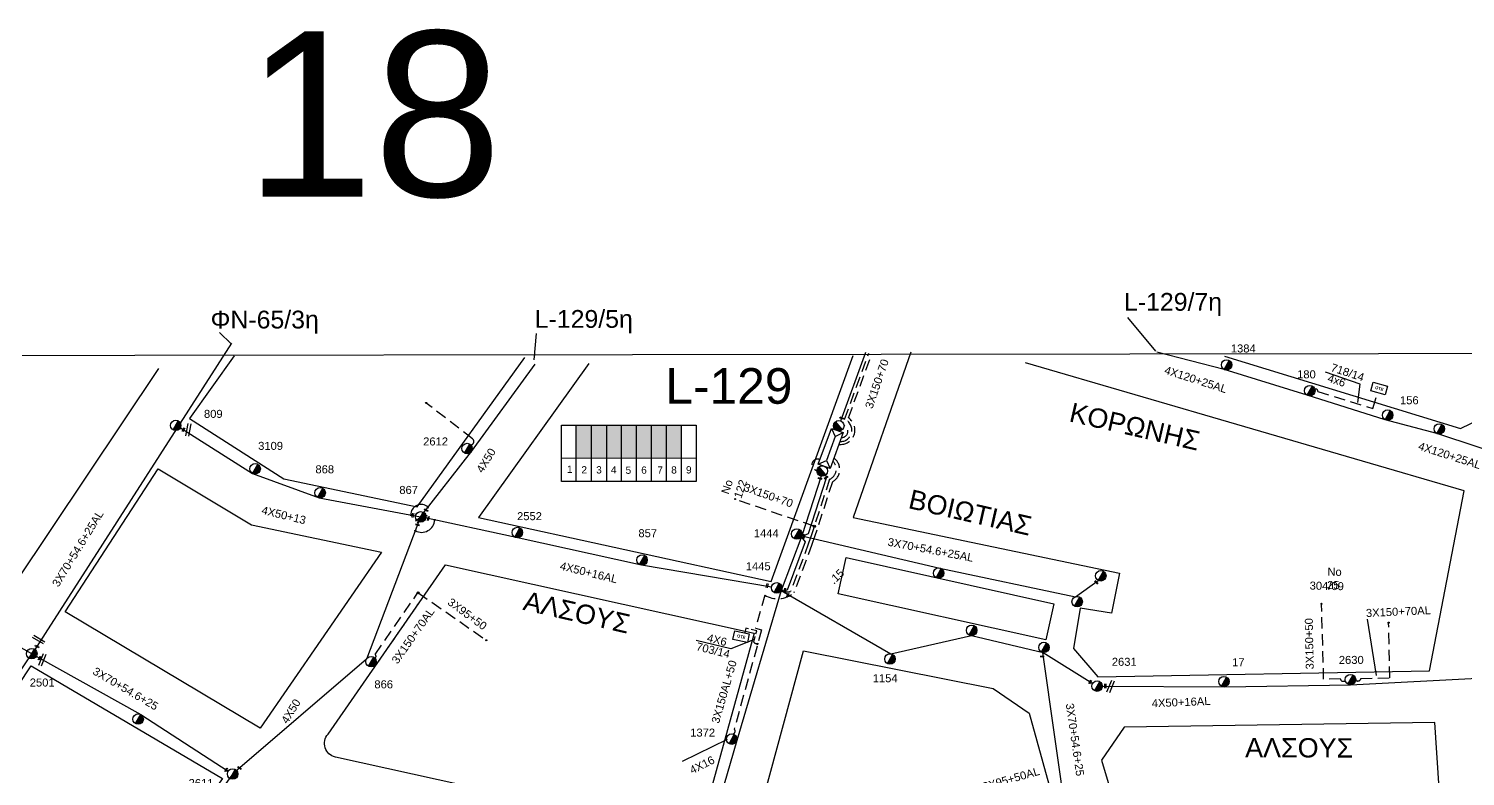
# Model space of a CAD drawing. Header units: millimetres. Extents: x 771 to 3391, y 686 to 1835.
# Drawn here: x 1980.2 to 2303.4, y 1667 to 1835.1 of the extents above; entities that cross this region are included whole.
import ezdxf

# ---------------------------------------------------------------- set-up
doc = ezdxf.new("R2010")
doc.units = ezdxf.units.MM
doc.linetypes.add('DASHED', pattern=[19.05, 12.7, -6.35])
for name, color, linetype in [('Pillar OTE', 7, 'Continuous'), ('Άγνωστα', 7, 'Continuous'), ('Γυμνά εναέρια ΧΤ και ΦΟΠ (3Φ)   4x50+16AL', 7, 'Continuous'), ('Εναέρια παροχή ΧΤ 4x16', 7, 'SYN_LINE'), ('Επιγραφές - Σχήματα', 7, 'Continuous'), ('Καλωδια ΧΤ  3X95+50', 7, 'Continuous'), ('Καλώδια ΧΤ   3x150+50CU', 7, 'DASHED'), ('Καλώδια ΧΤ   3x150+70AL', 7, 'DASHED'), ('Μηχανική τομή', 7, 'Continuous'), ('Στύλος ΦΜ', 7, 'Continuous'), ('Στύλος ΦΜ @ 1', 7, 'Continuous'), ('Συνδέσεις', 7, 'Continuous'), ('Συνεστραμμένα ΧΤ   3x70+54.6+25 AL', 7, 'SYN_LINE'), ('Συνεστραμμένα ΧΤ   4x120+25 AL', 7, 'SYN_LINE'), ('Τομή', 7, 'Continuous'), ('Υποσταθμός εναέριος 2 στύλων', 7, 'Continuous'), ('Υποσταθμός πόλεως', 7, 'Continuous'), ('Υπόβαθρο ΔΕΗ', 7, 'Continuous'), ('Υπόγεια Καλώδια Δικτύου ΧΤ   .15', 7, 'DASHED'), ('Υπόγεια καλώδια Παροχών ΧΤ   4x50AL', 7, 'DASHED'), ('Υπόγεια καλώδια Παροχών ΧΤ   4x6', 7, 'DASHED')]:
    doc.layers.add(name, color=color, linetype=linetype)
doc.styles.add('arial', font='ARIAL.TTF')
doc.styles.get("Standard").update_dxf_attribs({"font": 'ARIAL.TTF'})
doc.linetypes.add('SYN_LINE', pattern='A,0.5,-0.0001,["/\\/\\/\\/",Standard,S=0.1,R=0,X=0,Y=-0.05],-0.25', length=0.7501)
doc.dimstyles.new('ISO-25', dxfattribs={"dimtxt": 2.5, "dimasz": 2.5, "dimexe": 1.25, "dimexo": 0.625, "dimtad": 1, "dimtxsty": 'Standard', "dimcen": 2.5, "dimadec": 0, "dimazin": 0, "dimtfac": 1, "dimtmove": 0, "dimatfit": 3, "dimfxl": 1, "dimarcsym": 0})

# ---------------------------------------------------------------- blocks, each defined once
blk = doc.blocks.new('ΥΠΑΡΧΩΝ ΤΣΙΜΕΝΤΕΝΙΟΣ ΣΤΥΛΟΣ')
at = {"layer": 'Στύλος ΦΜ'}
blk.add_hatch(color=7, dxfattribs=at).paths.add_polyline_path([(-1.29, -2.28, 0.574793), (2.62, 0, 0.268822), (1.3, 2.27)])
at = {"layer": 'Στύλος ΦΜ', "color": 7}
blk.add_line((-1.29, -2.28), (1.3, 2.27), dxfattribs=at)
blk.add_circle((0, 0), 2.62, dxfattribs=at)
at = {"layer": 'Στύλος ΦΜ', "flags": 4}
for tag, p in [('ΑΡΙΘΜΟΣ', (-4.68, 8.05)), ('ΤΥΠΟΣ', (-4.91, 3.03))]:
    blk.add_attdef(tag, p, '', height=4, dxfattribs=at)
blk = doc.blocks.new('ΥΠΟΣΤΑΘΜΟΣ ΕΝΑΕΡΙΟΣ ΕΠΙ 2 ΣΤΥΛΩΝ')
at = {"layer": 'Υποσταθμός εναέριος 2 στύλων', "linetype": 'Continuous'}
for points in [[(-11.97, -2.11, 0.574793), (-8.45, -0.07, 0.268822), (-9.64, 1.98)], [(9.68, -2.15, 0.574793), (13.19, -0.1, 0.268822), (12.01, 1.95)]]:
    blk.add_hatch(color=256, dxfattribs=at).paths.add_polyline_path(points)
for p, q in [((-11.97, -2.11), (-9.64, 1.98)), ((9.68, -2.15), (12.01, 1.95))]:
    blk.add_line(p, q, dxfattribs=at)
for centre in [(-10.81, -0.07), (10.84, -0.1)]:
    blk.add_circle(centre, 2.36, dxfattribs=at)
at = {"layer": 'Υποσταθμός πόλεως', "linetype": 'Continuous', "ltscale": 40}
blk.add_lwpolyline([(-8.57, 2.82), (8.57, 2.82), (8.57, -2.82), (-8.57, -2.82)], close=True, dxfattribs=at)
for points in [[(-5.75, 0), (-8.57, 2.82)], [(-8.57, -2.82), (-5.75, 0)], [(-5.75, 0), (5.75, 0)], [(5.75, 0), (8.57, 2.82)], [(8.57, -2.82), (5.75, 0)]]:
    blk.add_lwpolyline(points, dxfattribs=at)
at = {"layer": 'Υποσταθμός εναέριος 2 στύλων', "ltscale": 40, "flags": 1}
for tag, p in [('ΜΕΤΑΣΧΗΜΑΤΙΣΜΟΣ', (14.09, 2.51)), ('ΙΣΧΥΣ', (14.07, -0.28)), ('ΑΡΙΘΜΟΣ', (14.19, -3))]:
    blk.add_attdef(tag, p, '', height=1.8, dxfattribs=at)
blk = doc.blocks.new('ΜΗΧΑΝΙΚΗ ΤΟΜΗ')
at = {"layer": 'Μηχανική τομή', "ltscale": 40}
for p, q in [((-1.9, 0.8), (1.9, 0.8)), ((1.9, 0), (-1.9, 0))]:
    blk.add_line(p, q, dxfattribs=at)
blk = doc.blocks.new('ΤΟΜΗ')
at = {"layer": 'Τομή', "ltscale": 40}
for p, q in [((-5.7, 0), (5.7, 0)), ((5.7, -2.3), (-5.7, -2.3))]:
    blk.add_line(p, q, dxfattribs=at)
blk = doc.blocks.new('_ΣΥΝΔΕΣΗ')
at = {"layer": 'Συνδέσεις', "linetype": 'SYN_LINE', "ltscale": 40}
blk.add_hatch(color=256, dxfattribs=at).paths.add_polyline_path([(0.5, -0.01, 1), (-0.5, -0.01, 1)])
at = {"layer": 'Συνδέσεις'}
blk.add_circle((0, -0.01), 0.5, dxfattribs=at)
blk = doc.blocks.new('PILLAR ΟΤΕ')
at = {"layer": 'Pillar OTE', "ltscale": 40}
blk.add_lwpolyline([(-3.31, 2.02), (3.39, 2.02), (3.39, -1.99), (-3.31, -1.99)], close=True, dxfattribs=at)
at = {"layer": 'Pillar OTE', "insert": (-1.81, 0.71), "char_height": 1.3575, "width": 109.961, "attachment_point": 1}
blk.add_mtext('{\\fArial|b1|i0|c161|p34;OTE}', dxfattribs=at)

msp = doc.modelspace()

# ---------------------------------------------------------------- hatches: boundary and pattern name
at = {"layer": 'Pillar OTE', "ltscale": 40}
h = msp.add_hatch(color=256, dxfattribs=at)
h.dxf.hatch_style = 1
h.paths.add_polyline_path([(2144.26414, 1696.94117), (2143.85114, 1696.87514), (2144.1701, 1696.59716)])
at = {"layer": 'Καλώδια ΧΤ   3x150+50CU', "linetype": 'DASHED', "ltscale": 0.2}
h = msp.add_hatch(color=2, dxfattribs=at)
h.dxf.hatch_style = 1
h.paths.add_polyline_path([(2106.82122, 1745.94459), (2103.38135, 1745.94481), (2103.38089, 1738.58422), (2106.82076, 1738.58088)])
h = msp.add_hatch(color=30, dxfattribs=at)
h.dxf.hatch_style = 1
h.paths.add_polyline_path([(2110.26079, 1745.94438), (2106.82122, 1745.94459), (2106.82076, 1738.58088), (2110.26033, 1738.57754)])
h = msp.add_hatch(color=133, dxfattribs=at)
h.dxf.hatch_style = 1
h.paths.add_polyline_path([(2113.55835, 1745.94417), (2110.26079, 1745.94438), (2110.26033, 1738.57754), (2113.55789, 1738.57433)])
h = msp.add_hatch(color=1, dxfattribs=at)
h.dxf.hatch_style = 1
h.paths.add_polyline_path([(2116.94435, 1745.94396), (2113.55835, 1745.94417), (2113.55789, 1738.57433), (2116.94388, 1738.57105)])
h = msp.add_hatch(color=85, dxfattribs=at)
h.dxf.hatch_style = 1
h.paths.add_polyline_path([(2120.34099, 1745.94375), (2116.94435, 1745.94396), (2116.94388, 1738.57105), (2120.34053, 1738.56775)])
h = msp.add_hatch(color=6, dxfattribs=at)
h.dxf.hatch_style = 1
h.paths.add_polyline_path([(2123.67804, 1745.94354), (2120.34099, 1745.94375), (2120.34053, 1738.56775), (2123.67757, 1738.56451)])
h = msp.add_hatch(color=5, dxfattribs=at)
h.dxf.hatch_style = 1
h.paths.add_polyline_path([(2127.06641, 1745.94333), (2123.67804, 1745.94354), (2123.67757, 1738.56451), (2127.06595, 1738.56122)])

# ---------------------------------------------------------------- linework, layer by layer
at = {"layer": 'Pillar OTE', "ltscale": 40}
for points in [[(2100.05265, 1733.30473), (2100.05344, 1745.94502), (2130.38651, 1745.94312), (2130.38572, 1733.27537), (2100.05265, 1733.30566)], [(2103.38056, 1733.30233), (2103.38135, 1745.94481)], [(2106.82043, 1733.2989), (2106.82122, 1745.94459)], [(2110.26, 1733.29546), (2110.26079, 1745.94438)], [(2113.55756, 1733.29217), (2113.55835, 1745.94417)], [(2116.94355, 1733.28879), (2116.94435, 1745.94396)], [(2120.3402, 1733.2854), (2120.34099, 1745.94375)], [(2123.67724, 1733.28207), (2123.67804, 1745.94354)], [(2127.06562, 1733.27868), (2127.06641, 1745.94333)], [(2100.05298, 1738.58745), (2130.38605, 1738.55799)], [(2144.1701, 1696.59716), (2143.85114, 1696.87514), (2144.26414, 1696.94117), (2144.1701, 1696.59716)]]:
    msp.add_lwpolyline(points, dxfattribs=at)
at = {"layer": 'Άγνωστα', "color": 1, "linetype": 'DASHED', "ltscale": 0.2}
for points in [[(2079.67837, 1741.51092, 0.691718736), (2080.01237, 1742.9146), (2069.64775, 1750.93656)], [(2278.70592, 1688.59016, 0.540558522), (2279.9033, 1689.01019), (2286.36437, 1689.13238), (2286.12957, 1701.54778)]]:
    msp.add_lwpolyline(points, format="xyb", dxfattribs=at)
at = {"layer": 'Γυμνά εναέρια ΧΤ και ΦΟΠ (3Φ)   4x50+16AL', "color": 85, "linetype": 'Continuous', "ltscale": 0.2}
msp.add_lwpolyline([(2162.8935, 1746.91246), (2168.51901, 1762.39542)], dxfattribs=at)
at = {"layer": 'Γυμνά εναέρια ΧΤ και ΦΟΠ (3Φ)   4x50+16AL', "color": 1, "linetype": 'Continuous', "ltscale": 0.2}
for points in [[(2014.34309, 1745.37267), (2030.57242, 1735.12122), (2045.57148, 1729.58425), (2068.38869, 1725.33927), (2079.7865, 1740.01055), (2094.14746, 1759.69479)], [(2221.73611, 1687.30289), (2249.26022, 1687.14053), (2277.5416, 1687.57144), (2307.52038, 1689.1172)]]:
    msp.add_lwpolyline(points, dxfattribs=at)
at = {"layer": 'Γυμνά εναέρια ΧΤ και ΦΟΠ (3Φ)   4x50+16AL', "color": 2, "linetype": 'Continuous', "ltscale": 0.2}
msp.add_lwpolyline([(2158.45561, 1734.51481), (2154.09569, 1721.05105), (2149.50236, 1708.80917), (2139.48248, 1675.02954), (2130.00284, 1642.22146)], dxfattribs=at)
at = {"layer": 'Γυμνά εναέρια ΧΤ και ΦΟΠ (3Φ)   4x50+16AL', "color": 133, "linetype": 'Continuous', "ltscale": 0.2}
msp.add_lwpolyline([(2147.30823, 1709.55587), (2118.03163, 1714.47834), (2089.84061, 1720.68395), (2068.38869, 1725.33927), (2056.18245, 1693.31941), (2026.10005, 1667.53328), (1992.82843, 1621.92928)], dxfattribs=at)
at = {"layer": 'Γυμνά εναέρια ΧΤ και ΦΟΠ (3Φ)   4x50+16AL', "color": 30, "linetype": 'Continuous', "ltscale": 0.2}
msp.add_lwpolyline([(2149.47724, 1708.76617), (2174.16153, 1694.5361), (2192.2812, 1698.64956), (2208.39561, 1694.82762), (2219.55788, 1687.9001)], dxfattribs=at)
at = {"layer": 'Εναέρια παροχή ΧΤ 4x16', "color": 5, "linetype": 'SYN_LINE', "ltscale": 8}
msp.add_lwpolyline([(2127.31338, 1670.44395), (2137.38492, 1675.3715)], dxfattribs=at)
at = {"layer": 'Καλωδια ΧΤ  3X95+50', "color": 133, "linetype": 'DASHED', "ltscale": 0.2}
msp.add_lwpolyline([(2067.78312, 1708.30682), (2083.27444, 1697.55632)], dxfattribs=at)
at = {"layer": 'Καλώδια ΧΤ   3x150+50CU', "linetype": 'DASHED', "ltscale": 0.2}
for points in [[(2164.44839, 1747.09229), (2164.44839, 1747.09229)], [(2058.94239, 1692.87841), (2068.57664, 1706.76123)]]:
    msp.add_lwpolyline(points, dxfattribs=at)
at = {"layer": 'Καλώδια ΧΤ   3x150+50CU', "color": 5, "linetype": 'DASHED', "ltscale": 0.2}
msp.add_lwpolyline([(2161.33094, 1738.55768, -0.55655466), (2161.00544, 1733.21107), (2157.06806, 1721.05215), (2156.41179, 1719.15774), (2152.33564, 1708.29426, -0.329171104), (2145.77954, 1707.75904), (2143.72316, 1700.29862), (2145.08603, 1699.92296), (2138.93943, 1677.62348, -0.602356218), (2138.60682, 1676.51918)], format="xyb", dxfattribs=at)
at = {"layer": 'Καλώδια ΧΤ   3x150+50CU', "color": 1, "linetype": 'DASHED', "ltscale": 0.2}
msp.add_lwpolyline([(2276.37511, 1688.56856, -0.615097964), (2275.25364, 1688.92225), (2271.50785, 1688.82172), (2271.05523, 1705.68626)], format="xyb", dxfattribs=at)
at = {"layer": 'Καλώδια ΧΤ   3x150+50CU', "color": 85, "linetype": 'DASHED', "ltscale": 0.2}
msp.add_arc((2163.04326, 1744.59466), 1.44699, 268.6663527, 66.2209027, dxfattribs=at)
at = {"layer": 'Καλώδια ΧΤ   3x150+50CU', "color": 2, "linetype": 'DASHED', "ltscale": 0.2}
msp.add_arc((2157.65309, 1737.05366), 1.26546, 64.3705105, 265.3355933, dxfattribs=at)
at = {"layer": 'Καλώδια ΧΤ   3x150+70AL', "color": 1, "linetype": 'DASHED', "ltscale": 0.2}
msp.add_lwpolyline([(2162.45759, 1741.63859, 0.786060996), (2164.62751, 1747.58528), (2169.83484, 1761.91733)], format="xyb", dxfattribs=at)
at = {"layer": 'Καλώδια ΧΤ   3x150+70AL', "color": 6, "linetype": 'DASHED', "ltscale": 0.2}
msp.add_lwpolyline([(2162.6862, 1742.26374, 0.83748427), (2163.76202, 1747.25305), (2169.17692, 1762.15637)], format="xyb", dxfattribs=at)
at = {"layer": 'Καλώδια ΧΤ   3x150+70AL', "color": 30, "linetype": 'DASHED', "ltscale": 0.2}
msp.add_lwpolyline([(2156.93062, 1723.22448), (2138.98844, 1729.34541)], dxfattribs=at)
at = {"layer": 'Καλώδια ΧΤ   3x150+70AL', "color": 133, "linetype": 'DASHED', "ltscale": 0.2}
msp.add_lwpolyline([(2057.64167, 1693.49889, 0.839262175), (2058.14888, 1694.424), (2067.78312, 1708.30682)], format="xyb", dxfattribs=at)
at = {"layer": 'Συνεστραμμένα ΧΤ   3x70+54.6+25 AL', "color": 173, "ltscale": 20}
msp.add_lwpolyline([(1980.76978, 1694.12035), (2025.88588, 1764.40848)], dxfattribs=at)
at = {"layer": 'Συνεστραμμένα ΧΤ   3x70+54.6+25 AL', "color": 133, "linetype": 'SYN_LINE', "ltscale": 15}
msp.add_lwpolyline([(2159.47938, 1734.76144), (2159.58757, 1734.02611), (2155.55089, 1721.56054), (2153.99124, 1720.85002), (2154.90661, 1719.70074), (2150.83762, 1708.85634), (2149.50236, 1708.80917)], dxfattribs=at)
at = {"layer": 'Συνεστραμμένα ΧΤ   3x70+54.6+25 AL', "color": 2, "ltscale": 20}
msp.add_lwpolyline([(2154.09569, 1721.05105), (2185.18106, 1713.83846), (2215.68861, 1707.38775), (2215.68861, 1707.38775)], dxfattribs=at)
at = {"layer": 'Συνεστραμμένα ΧΤ   3x70+54.6+25 AL', "color": 62, "ltscale": 20}
msp.add_lwpolyline([(1912.86399, 1593.41801), (1951.76804, 1650.81622), (1980.91918, 1694.57937), (1952.79972, 1710.36135)], dxfattribs=at)
at = {"layer": 'Συνεστραμμένα ΧΤ   3x70+54.6+25 AL', "color": 2, "ltscale": 6}
msp.add_lwpolyline([(2215.68861, 1707.38775), (2220.79211, 1711.06423)], dxfattribs=at)
at = {"layer": 'Συνεστραμμένα ΧΤ   3x70+54.6+25 AL', "color": 133, "linetype": 'SYN_LINE', "ltscale": 20}
msp.add_lwpolyline([(1981.93303, 1693.98514), (2005.41538, 1680.90816), (2025.10877, 1668.17408)], dxfattribs=at)
at = {"layer": 'Συνεστραμμένα ΧΤ   3x70+54.6+25 AL', "color": 30, "ltscale": 20}
msp.add_lwpolyline([(2208.24084, 1694.86433), (2213.76674, 1656.39085)], dxfattribs=at)
at = {"layer": 'Συνεστραμμένα ΧΤ   4x120+25 AL', "color": 6, "linetype": 'SYN_LINE', "ltscale": 20}
msp.add_lwpolyline([(2315.80306, 1737.82652), (2296.93163, 1744.08112), (2285.33527, 1747.19243), (2267.81625, 1752.68756), (2249.09922, 1758.47466), (2233.95316, 1762.40213)], dxfattribs=at)
at = {"layer": 'Υπόβαθρο ΔΕΗ'}
for points in [[(2899.29583, 1762.81833), (885.09289, 1760.10556)], [(2026.41225, 1761.52233), (2016.3857, 1747.44903), (2037.58283, 1733.88664), (2067.57171, 1727.56015), (2091.84121, 1761.17763)], [(2106.18165, 1759.84677), (2081.43182, 1725.23572), (2147.23982, 1710.83438), (2165.69905, 1761.63935)], [(2178.6262, 1762.34772), (2165.66725, 1725.17917), (2225.61548, 1712.66984), (2223.81919, 1703.69812), (2216.76234, 1704.85163), (2215.22267, 1695.75174), (2220.73984, 1689.34337), (2295.28583, 1690.75321), (2303.11864, 1731.19147), (2204.41811, 1759.95807)], [(2249.19398, 1761.48114), (2302.31239, 1745.22966), (2309.24764, 1748.56833), (2314.94846, 1762.61152)], [(1940.95789, 1758.05289), (1930.13853, 1738.35146), (1977.26475, 1710.48653), (2009.50699, 1758.70784)], [(2279.696, 1755.14565), (2271.91699, 1757.89)], [(2009.37549, 1736.1415), (2030.32424, 1723.58193), (2059.61364, 1717.39177), (2032.29632, 1677.86007), (1988.41616, 1703.96712), (2009.37549, 1736.1415)], [(2164.08109, 1716.17127), (2210.81267, 1705.77838), (2209.01051, 1697.67502), (2162.27894, 1708.06791), (2164.08109, 1716.17127)], [(2138.15597, 1695.6914), (2130.3975, 1697.51697)], [(2154.48002, 1695.18591), (2197.18641, 1686.72278), (2205.29252, 1681.19947), (2214.85982, 1646.59086), (2213.64907, 1642.50701), (2175.05105, 1641.92854), (2142.43672, 1650.77233), (2154.48002, 1695.18591)], [(1954.08301, 1651.62703), (1980.80725, 1691.87948), (2023.83473, 1666.55072), (1992.62037, 1623.02774), (1954.08301, 1651.62703)], [(2229.12013, 1645.38092), (2297.47813, 1664.31016), (2296.486, 1679.07694), (2226.65393, 1678.07652), (2221.50498, 1670.66909), (2229.12013, 1645.38092)]]:
    msp.add_lwpolyline(points, dxfattribs=at)
msp.add_lwpolyline([(2047.55791, 1676.47353), (2074.00703, 1714.58636), (2143.41375, 1699.17608), (2143.12962, 1698.05307), (2130.75626, 1653.34777), (2049.19746, 1671.33079, -0.575990378), (2047.55791, 1676.47353, -1.204196076)], format="xyb", dxfattribs=at)
for centre, radius, start, end in [((2068.47815, 1725.80586), 2.32066, 46.8262491, 181.2740497), ((2068.5696, 1724.86319), 3.00196, 242.6558119, 355.9312961)]:
    msp.add_arc(centre, radius, start, end, dxfattribs=at)
at = {"layer": 'Υπόγεια Καλώδια Δικτύου ΧΤ   .15', "color": 30, "linetype": 'DASHED', "ltscale": 0.2}
msp.add_lwpolyline([(2161.0774, 1737.86433, -0.547143657), (2160.34866, 1733.77965), (2156.30948, 1721.30634), (2155.6592, 1719.42924), (2151.58663, 1708.5753, -0.196963123), (2149.47724, 1708.76617)], format="xyb", dxfattribs=at)
at = {"layer": 'Υπόγεια καλώδια Παροχών ΧΤ   4x6', "color": 6, "linetype": 'DASHED', "ltscale": 0.2}
msp.add_lwpolyline([(2269.54307, 1753.98462, -0.721481832), (2270.19342, 1753.50193), (2282.57597, 1749.71351), (2283.65711, 1753.24728)], format="xyb", dxfattribs=at)
at = {"layer": 'Υπόγεια καλώδια Παροχών ΧΤ   4x6', "color": 5, "linetype": 'DASHED', "ltscale": 0.1}
msp.add_lwpolyline([(2143.85114, 1696.87514, -0.255584906), (2143.30009, 1697.2069), (2143.99171, 1699.74487), (2141.53947, 1700.28934), (2141.33515, 1699.26204)], format="xyb", dxfattribs=at)

# ---------------------------------------------------------------- block references
at = {"layer": 'Pillar OTE'}
for p, xscale, yscale, zscale, rotation in [((2283.95146, 1754.20259), 0.5, 0.5, 0.5, 344.4146458837349), ((2140.43927, 1698.40493), 0.4999999999999999, 0.4999999999999999, 0.4999999999999999, 348.3241732071912)]:
    msp.add_blockref('PILLAR ΟΤΕ', p, dxfattribs=dict(at, xscale=xscale, yscale=yscale, zscale=zscale, rotation=rotation))
at = {"layer": 'Μηχανική τομή'}
for p, xscale, yscale, zscale, rotation in [((2015.13005, 1744.89993), 0.249999999999919, 0.249999999999919, 0.249999999999919, 61.63257456084761), ((2163.07698, 1747.45383), 0.25, 0.25, 0.25, 340.7069601920782), ((2158.20103, 1733.87129), 0.2499999999999999, 0.2499999999999999, 0.2499999999999999, 345.9780521669882), ((2159.64852, 1734.07222), 0.249999999999919, 0.249999999999919, 0.249999999999919, 29.19022910559595), ((2066.72594, 1725.64861), 0.249999999999919, 0.249999999999919, 0.249999999999919, 75.12734010392704), ((2069.55875, 1726.75406), 0.25, 0.25, 0.25, 330.6554950531459), ((2067.64944, 1723.46265), 0.25, 0.25, 0.25, 344.8043858557165), ((2070.21333, 1724.94678), 0.249999999999919, 0.249999999999919, 0.249999999999919, 75.12734010392704), ((2154.70032, 1720.91076), 0.249999999999919, 0.249999999999919, 0.249999999999919, 76.77985742858266), ((2146.43348, 1709.86243), 0.249999999999919, 0.249999999999919, 0.249999999999919, 75.12734010392704), ((2220.43012, 1710.70467), 0.249999999999919, 0.249999999999919, 0.249999999999919, 134.9080612890574), ((2150.45513, 1708.80591), 0.249999999999919, 0.249999999999919, 0.249999999999919, 87.81897882039318), ((2151.03061, 1707.65386), 0.249999999999919, 0.249999999999919, 0.249999999999919, 68.45138536945211), ((1982.04807, 1696.11183), 0.2500000000002005, 0.2500000000002005, 0.2500000000002005, 331.5446991727721), ((1982.74858, 1693.53097), 0.249999999999919, 0.249999999999919, 0.249999999999919, 61.16480834444039), ((2219.07466, 1688.17416), 0.249999999999919, 0.249999999999919, 0.249999999999919, 59.19504722687261), ((2222.48861, 1687.29845), 0.2499999999999681, 0.2499999999999681, 0.2499999999999681, 89.20496064419461), ((2024.72453, 1668.41734), 0.249999999999919, 0.249999999999919, 0.249999999999919, 61.16480834444039), ((2027.58044, 1668.80224), 0.25, 0.25, 0.25, 327.3848226578016)]:
    msp.add_blockref('ΜΗΧΑΝΙΚΗ ΤΟΜΗ', p, dxfattribs=dict(at, xscale=xscale, yscale=yscale, zscale=zscale, rotation=rotation))
at = {"layer": 'Μηχανική τομή', "xscale": 0.25, "yscale": 0.25, "zscale": 0.25}
msp.add_blockref('ΜΗΧΑΝΙΚΗ ΤΟΜΗ', (2208.19692, 1693.84797), dxfattribs=at)
at = {"layer": 'Στύλος ΦΜ @ 1', "ltscale": 40}
ref = msp.add_blockref('ΥΠΑΡΧΩΝ ΤΣΙΜΕΝΤΕΝΙΟΣ ΣΤΥΛΟΣ', (2249.68025, 1759.49913), dxfattribs=dict(at, xscale=0.4499999999998181, yscale=0.4499999999998181, zscale=0.4499999999998181))
ref.add_attrib('ΤΥΠΟΣ', '1384', (2250.63534, 1762.30034), dxfattribs={"layer": 'Στύλος ΦΜ', "height": 1.8, "flags": 4})
ref = msp.add_blockref('ΥΠΑΡΧΩΝ ΤΣΙΜΕΝΤΕΝΙΟΣ ΣΤΥΛΟΣ', (2268.39728, 1753.71203), dxfattribs=dict(at, xscale=0.4499999999998181, yscale=0.4499999999998181, zscale=0.4499999999998181))
ref.add_attrib('ΤΥΠΟΣ', '180', (2265.53836, 1756.48061), dxfattribs={"layer": 'Στύλος ΦΜ', "height": 1.8, "flags": 4})
ref = msp.add_blockref('ΥΠΑΡΧΩΝ ΤΣΙΜΕΝΤΕΝΙΟΣ ΣΤΥΛΟΣ', (2285.9163, 1748.2169), dxfattribs=dict(at, xscale=0.4499999999998181, yscale=0.4499999999998181, zscale=0.4499999999998181))
ref.add_attrib('ΤΥΠΟΣ', '156', (2288.68314, 1750.65945), dxfattribs={"layer": 'Στύλος ΦΜ', "height": 1.8, "flags": 4})
ref = msp.add_blockref('ΥΠΑΡΧΩΝ ΤΣΙΜΕΝΤΕΝΙΟΣ ΣΤΥΛΟΣ', (2013.29281, 1745.90564), dxfattribs=dict(at, xscale=0.4499999999998181, yscale=0.4499999999998181, zscale=0.4499999999998181))
ref.add_attrib('ΤΥΠΟΣ', '809', (2019.64474, 1747.59768), dxfattribs={"layer": 'Στύλος ΦΜ', "height": 1.8, "flags": 4})
at = {"layer": 'Στύλος ΦΜ @ 1', "ltscale": 40, "xscale": 0.4499999999998181, "yscale": 0.4499999999998181, "zscale": 0.4499999999998181}
for p in [(2297.51267, 1745.10559), (2184.89212, 1712.69668), (2221.37314, 1712.0887), (2216.06393, 1706.27138), (2192.32484, 1699.82652), (2208.58941, 1695.98934), (2004.82982, 1679.88628)]:
    msp.add_blockref('ΥΠΑΡΧΩΝ ΤΣΙΜΕΝΤΕΝΙΟΣ ΣΤΥΛΟΣ', p, dxfattribs=at)
at = {"layer": 'Στύλος ΦΜ @ 1', "ltscale": 40}
ref = msp.add_blockref('ΥΠΑΡΧΩΝ ΤΣΙΜΕΝΤΕΝΙΟΣ ΣΤΥΛΟΣ', (2031.15345, 1736.14569), dxfattribs=dict(at, xscale=0.4499999999998181, yscale=0.4499999999998181, zscale=0.4499999999998181))
ref.add_attrib('ΤΥΠΟΣ', '3109', (2031.83551, 1740.40383), dxfattribs={"layer": 'Στύλος ΦΜ', "height": 1.8, "flags": 4})
ref = msp.add_blockref('ΥΠΑΡΧΩΝ ΤΣΙΜΕΝΤΕΝΙΟΣ ΣΤΥΛΟΣ', (2078.82845, 1740.69559), dxfattribs=dict(at, xscale=0.4499999999998181, yscale=0.4499999999998181, zscale=0.4499999999998181))
ref.add_attrib('ΤΥΠΟΣ', '2612', (2068.9408, 1741.3979), dxfattribs={"layer": 'Στύλος ΦΜ', "height": 1.8, "flags": 4})
ref = msp.add_blockref('ΥΠΑΡΧΩΝ ΤΣΙΜΕΝΤΕΝΙΟΣ ΣΤΥΛΟΣ', (2045.76711, 1730.74565), dxfattribs=dict(at, xscale=0.4499999999998181, yscale=0.4499999999998181, zscale=0.4499999999998181))
ref.add_attrib('ΤΥΠΟΣ', '868', (2044.71518, 1735.1332), dxfattribs={"layer": 'Στύλος ΦΜ', "height": 1.8, "flags": 4})
ref = msp.add_blockref('ΥΠΑΡΧΩΝ ΤΣΙΜΕΝΤΕΝΙΟΣ ΣΤΥΛΟΣ', (2068.38642, 1725.34056), dxfattribs=dict(at, xscale=0.4499999999998181, yscale=0.4499999999998181, zscale=0.4499999999998181))
ref.add_attrib('ΤΥΠΟΣ', '867', (2063.58511, 1730.49489), dxfattribs={"layer": 'Στύλος ΦΜ', "height": 1.8, "flags": 4})
ref = msp.add_blockref('ΥΠΑΡΧΩΝ ΤΣΙΜΕΝΤΕΝΙΟΣ ΣΤΥΛΟΣ', (2090.13625, 1721.82401), dxfattribs=dict(at, xscale=0.4499999999998181, yscale=0.4499999999998181, zscale=0.4499999999998181))
ref.add_attrib('ΤΥΠΟΣ', '2552', (2090.07059, 1724.59977), dxfattribs={"layer": 'Στύλος ΦΜ', "height": 1.8, "flags": 4})
ref = msp.add_blockref('ΥΠΑΡΧΩΝ ΤΣΙΜΕΝΤΕΝΙΟΣ ΣΤΥΛΟΣ', (2118.19341, 1715.64494), dxfattribs=dict(at, xscale=0.4499999999998181, yscale=0.4499999999998181, zscale=0.4499999999998181))
ref.add_attrib('ΤΥΠΟΣ', '857', (2117.36906, 1720.77125), dxfattribs={"layer": 'Στύλος ΦΜ', "height": 1.8, "flags": 4})
ref = msp.add_blockref('ΥΠΑΡΧΩΝ ΤΣΙΜΕΝΤΕΝΙΟΣ ΣΤΥΛΟΣ', (2153.0032, 1721.49104), dxfattribs=dict(at, xscale=0.4499999999998181, yscale=0.4499999999998181, zscale=0.4499999999998181))
ref.add_attrib('ΤΥΠΟΣ', '1444', (2143.33117, 1720.74712), dxfattribs={"layer": 'Στύλος ΦΜ', "height": 1.8, "flags": 4})
ref = msp.add_blockref('ΥΠΑΡΧΩΝ ΤΣΙΜΕΝΤΕΝΙΟΣ ΣΤΥΛΟΣ', (2148.47302, 1709.38154), dxfattribs=dict(at, xscale=0.4499999999998181, yscale=0.4499999999998181, zscale=0.4499999999998181))
ref.add_attrib('ΤΥΠΟΣ', '1445', (2141.52364, 1713.3434), dxfattribs={"layer": 'Στύλος ΦΜ', "height": 1.8, "flags": 4})
ref = msp.add_blockref('ΥΠΑΡΧΩΝ ΤΣΙΜΕΝΤΕΝΙΟΣ ΣΤΥΛΟΣ', (1980.91692, 1694.58066), dxfattribs=dict(at, xscale=0.4499999999998181, yscale=0.4499999999998181, zscale=0.4499999999998181))
ref.add_attrib('ΤΥΠΟΣ', '2501', (1980.45644, 1687.19892), dxfattribs={"layer": 'Στύλος ΦΜ', "height": 1.8, "flags": 4})
ref = msp.add_blockref('ΥΠΑΡΧΩΝ ΤΣΙΜΕΝΤΕΝΙΟΣ ΣΤΥΛΟΣ', (2057.23437, 1692.78969), dxfattribs=dict(at, xscale=0.4499999999998181, yscale=0.4499999999998181, zscale=0.4499999999998181))
ref.add_attrib('ΤΥΠΟΣ', '866', (2057.97424, 1686.79165), dxfattribs={"layer": 'Στύλος ΦΜ', "height": 1.8, "flags": 4})
ref = msp.add_blockref('ΥΠΑΡΧΩΝ ΤΣΙΜΕΝΤΕΝΙΟΣ ΣΤΥΛΟΣ', (2173.9529, 1693.37696), dxfattribs=dict(at, xscale=0.4499999999998181, yscale=0.4499999999998181, zscale=0.4499999999998181))
ref.add_attrib('ΤΥΠΟΣ', '1154', (2170.07974, 1688.16182), dxfattribs={"layer": 'Στύλος ΦΜ', "height": 1.8, "flags": 4})
ref = msp.add_blockref('ΥΠΑΡΧΩΝ ΤΣΙΜΕΝΤΕΝΙΟΣ ΣΤΥΛΟΣ', (2220.55859, 1687.27904), dxfattribs=dict(at, xscale=0.4499999999998181, yscale=0.4499999999998181, zscale=0.4499999999998181))
ref.add_attrib('ΤΥΠΟΣ', '2631', (2223.8543, 1691.85805), dxfattribs={"layer": 'Στύλος ΦΜ', "height": 1.8, "flags": 4})
ref = msp.add_blockref('ΥΠΑΡΧΩΝ ΤΣΙΜΕΝΤΕΝΙΟΣ ΣΤΥΛΟΣ', (2249.0756, 1688.30374), dxfattribs=dict(at, xscale=0.4499999999998181, yscale=0.4499999999998181, zscale=0.4499999999998181))
ref.add_attrib('ΤΥΠΟΣ', '17', (2250.91815, 1691.74617), dxfattribs={"layer": 'Στύλος ΦΜ', "height": 1.8, "flags": 4})
ref = msp.add_blockref('ΥΠΑΡΧΩΝ ΤΣΙΜΕΝΤΕΝΙΟΣ ΣΤΥΛΟΣ', (2277.53895, 1688.74921), dxfattribs=dict(at, xscale=0.4499999999998181, yscale=0.4499999999998181, zscale=0.4499999999998181))
ref.add_attrib('ΤΥΠΟΣ', '2630', (2274.92237, 1692.2806), dxfattribs={"layer": 'Στύλος ΦΜ', "height": 1.8, "flags": 4})
ref = msp.add_blockref('ΥΠΑΡΧΩΝ ΤΣΙΜΕΝΤΕΝΙΟΣ ΣΤΥΛΟΣ', (2138.35462, 1675.36873), dxfattribs=dict(at, xscale=0.4499999999998181, yscale=0.4499999999998181, zscale=0.4499999999998181))
ref.add_attrib('ΤΥΠΟΣ', '1372', (2129.02046, 1675.94137), dxfattribs={"layer": 'Στύλος ΦΜ', "height": 1.8, "flags": 4})
ref = msp.add_blockref('ΥΠΑΡΧΩΝ ΤΣΙΜΕΝΤΕΝΙΟΣ ΣΤΥΛΟΣ', (2026.09779, 1667.53457), dxfattribs=dict(at, xscale=0.4499999999998181, yscale=0.4499999999998181, zscale=0.4499999999998181))
ref.add_attrib('ΤΥΠΟΣ', '2611', (2016.18895, 1664.59358), dxfattribs={"layer": 'Στύλος ΦΜ', "height": 1.8, "flags": 4})
at = {"layer": 'Συνδέσεις'}
for p, xscale, yscale, zscale in [((2069.62258, 1750.95603), 0.25, 0.25, 0.25), ((2139.11415, 1729.34359), 0.25, 0.25, 0.25), ((2066.15806, 1725.75426), 0.25, 0.25, 0.25), ((2070.02184, 1727.44147), 0.25, 0.25, 0.25), ((2067.2004, 1722.2221), 0.25, 0.25, 0.25), ((2071.564, 1724.65019), 0.25, 0.25, 0.25), ((2156.93062, 1723.22448), 0.4777242751394019, 0.4777242751394019, 0.4777242751394019), ((2067.83938, 1708.26778), 0.4777242751394019, 0.4777242751394019, 0.4777242751394019), ((2271.04266, 1705.81343), 0.25, 0.25, 0.25), ((2286.12957, 1701.54778), 0.25, 0.25, 0.25), ((2083.15657, 1697.59848), 0.25, 0.25, 0.25)]:
    msp.add_blockref('_ΣΥΝΔΕΣΗ', p, dxfattribs=dict(at, xscale=xscale, yscale=yscale, zscale=zscale))
at = {"layer": 'Τομή'}
for p, xscale, yscale, zscale, rotation in [((2016.40769, 1744.85348), 0.2499999999999668, 0.2499999999999668, 0.2499999999999668, 258.7366222514592), ((2068.73462, 1724.8164), 0.2499999999999669, 0.2499999999999669, 0.2499999999999669, 217.1583724673388), ((1982.59929, 1697.99409), 0.25, 0.25, 0.25, 329.5333948226192), ((1983.55186, 1693.08364), 0.2499999999998873, 0.2499999999998873, 0.2499999999998873, 248.1909067709115), ((2223.83425, 1687.07727), 0.2499999999998873, 0.2499999999998873, 0.2499999999998873, 248.1909067709115)]:
    msp.add_blockref('ΤΟΜΗ', p, dxfattribs=dict(at, xscale=xscale, yscale=yscale, zscale=zscale, rotation=rotation))
at = {"layer": 'Υποσταθμός εναέριος 2 στύλων', "xscale": 0.5, "yscale": 0.5, "zscale": 0.5, "rotation": 249.9132524422631}
msp.add_blockref('ΥΠΟΣΤΑΘΜΟΣ ΕΝΑΕΡΙΟΣ ΕΠΙ 2 ΣΤΥΛΩΝ', (2160.6281, 1740.73445), dxfattribs=at)

# ---------------------------------------------------------------- texts
at = {"ltscale": 40, "insert": (2028.91362, 1834.52919), "char_height": 37.162172, "width": 427.7952412, "attachment_point": 1, "style": 'arial'}
msp.add_mtext('18', dxfattribs=at)
at = {"ltscale": 40, "char_height": 4, "width": 67.4273804, "attachment_point": 1, "style": 'arial'}
for s, insert, rotation in [('{\\H1.083x;KOPΩNHΣ}', (2215.00695, 1751.07723), 347.1097923), ('{\\H1.083x;BOIΩTIAΣ}', (2178.82124, 1731.57059), 347.1097923), ('{\\H1.083x;ΑΛΣΟΥΣ}', (2092.16001, 1708.70841), 347.1097923), ('{\\H1.083x;ΑΛΣΟΥΣ}', (2253.86002, 1675.6375), 359.800089)]:
    msp.add_mtext(s, dxfattribs=dict(at, insert=insert, rotation=rotation))
at = {"ltscale": 30, "char_height": 1.63441, "width": 11.2572904, "attachment_point": 1}
for s, insert in [('1', (2101.29881, 1736.86605)), ('2', (2104.53727, 1736.73259)), ('3', (2107.86786, 1736.73259)), ('4', (2111.17137, 1736.73259)), ('5', (2114.47487, 1736.65141)), ('6', (2117.995, 1736.67847)), ('7', (2121.62345, 1736.67847)), ('8', (2124.73741, 1736.70553)), ('9', (2128.068, 1736.73259))]:
    msp.add_mtext(s, dxfattribs=dict(at, insert=insert))
at = {"layer": 'Άγνωστα', "color": 7, "char_height": 1.8, "attachment_point": 1}
for s, gutter_width, insert, rotation in [('3X150+70', 12.5, (2168.28872, 1750.08856), 71.0665338), ('4X50', 12.5, (2080.78124, 1736.00008), 58.3673681), ('3X150+70', 12.5, (2141.47789, 1732.95164), 340.5210108), ('4X50+13', 12.5, (2032.88842, 1727.79724), 346.3533382), ('304/09', 1.89054, (2268.3855, 1710.79951), 358.8062841), ('3X95+50', 12.5, (2075.33784, 1707.23718), 323.5946031), ('3X150+50', 12.5, (2267.48935, 1691.02265), 91.1757506), ('3X70+54.6+25', 12.5, (1995.34982, 1691.65526), 329.6488766), ('3X150AL+50', 12.5, (2133.74488, 1679.24072), 73.9126326), ('4X50', 12.5, (2036.88093, 1679.61472), 58.3673681), ('3X70+54.6+25', 12.5, (2215.27228, 1683.54577), 278.3359882), ('3X95+50AL', 12.5, (2194.58713, 1665.48604), 15.9452581)]:
    msp.add_mtext_dynamic_manual_height_columns(s, width=1.8, gutter_width=gutter_width, heights=[0.04535], dxfattribs=dict(at, insert=insert, rotation=rotation))
at = {"layer": 'Άγνωστα', "color": 7}
note = msp.add_mtext_dynamic_manual_height_columns('No ', width=1.8, gutter_width=1.69204, heights=[0.04535, 0], dxfattribs=dict(at, insert=(2134.83725, 1727.54582), char_height=1.8, attachment_point=1, rotation=71.5484124))
for column, words in zip(note.columns.linked_columns, ['122']):
    column.text = words
note = msp.add_mtext_dynamic_manual_height_columns('Nο ', width=1.8, gutter_width=1.89054, heights=[0.04535, 0], dxfattribs=dict(at, insert=(2268.68645, 1714.00762), char_height=1.8, attachment_point=1, rotation=358.8062841))
for column, words in zip(note.columns.linked_columns, ['25']):
    column.text = words
at = {"layer": 'Γυμνά εναέρια ΧΤ και ΦΟΠ (3Φ)   4x50+16AL', "color": 7, "char_height": 1.8, "attachment_point": 1}
for insert, rotation in [((2100.00281, 1715.26412), 346.3533382), ((2232.80582, 1684.31835), 2.3613469)]:
    msp.add_mtext_dynamic_manual_height_columns('4X50+16AL', width=1.8, gutter_width=12.5, heights=[0.04535], dxfattribs=dict(at, insert=insert, rotation=rotation))
at = {"layer": 'Εναέρια παροχή ΧΤ 4x16', "color": 7, "char_height": 1.8, "attachment_point": 1}
for s, insert, rotation in [('703/14', (2130.65139, 1697.13806), 346.2880025), ('4X6', (2133.08943, 1699.07963), 346.2880025), ('4X16', (2128.65663, 1669.06209), 26.634391)]:
    msp.add_mtext_dynamic_manual_height_columns(s, width=1.8, gutter_width=12.5, heights=[0.04535], dxfattribs=dict(at, insert=insert, rotation=rotation))
at = {"layer": 'Επιγραφές - Σχήματα', "ltscale": 0.2, "char_height": 4, "width": 19.6718533, "attachment_point": 1}
for s, insert in [('L-129/7η', (2226.60077, 1775.67995)), ('ΦΝ-65/3η', (2021.13916, 1771.69794)), ('L-129/5η', (2094.05248, 1771.8411))]:
    msp.add_mtext(s, dxfattribs=dict(at, insert=insert))
at = {"layer": 'Καλώδια ΧΤ   3x150+70AL', "color": 7, "char_height": 1.8, "attachment_point": 1}
for insert, rotation in [((2061.71976, 1693.15491), 54.8192641), ((2280.97916, 1704.61431), 2.5774953)]:
    msp.add_mtext_dynamic_manual_height_columns('3X150+70AL', width=1.8, gutter_width=12.5, heights=[0.04535], dxfattribs=dict(at, insert=insert, rotation=rotation))
at = {"layer": 'Συνεστραμμένα ΧΤ   3x70+54.6+25 AL', "color": 7, "char_height": 1.8, "attachment_point": 1}
for insert, rotation in [((1985.35795, 1710.35564), 58.3673681), ((2173.66624, 1720.65114), 349.2165786)]:
    msp.add_mtext_dynamic_manual_height_columns('3X70+54.6+25AL', width=1.8, gutter_width=12.5, heights=[0.04535], dxfattribs=dict(at, insert=insert, rotation=rotation))
at = {"layer": 'Συνεστραμμένα ΧΤ   4x120+25 AL', "color": 7, "char_height": 1.8, "attachment_point": 1, "rotation": 342.2488505}
for insert in [(2236.06834, 1759.29615), (2293.17731, 1742.22378)]:
    msp.add_mtext_dynamic_manual_height_columns('4X120+25AL', width=1.8, gutter_width=12.5, heights=[0.04535], dxfattribs=dict(at, insert=insert))
at = {"layer": 'Υπόβαθρο ΔΕΗ', "insert": (2123.44097, 1758.77336), "char_height": 8, "attachment_point": 1}
msp.add_mtext_dynamic_manual_height_columns('L-129', width=84.657329, gutter_width=12.5, heights=[0], dxfattribs=at)
at = {"layer": 'Υπόγεια Καλώδια Δικτύου ΧΤ   .15', "color": 7, "insert": (2160.08905, 1711.36047), "char_height": 1.8, "attachment_point": 1, "rotation": 44.2826071}
msp.add_mtext_dynamic_manual_height_columns('.15', width=1.8, gutter_width=12.5, heights=[0.04535], dxfattribs=at)
at = {"layer": 'Υπόγεια καλώδια Παροχών ΧΤ   4x50AL', "color": 7, "char_height": 1.8, "attachment_point": 1, "rotation": 341.9764649}
for s, insert in [('718/14', (2273.52064, 1759.86716)), ('4x6', (2272.79173, 1757.49386))]:
    msp.add_mtext_dynamic_manual_height_columns(s, width=1.8, gutter_width=12.5, heights=[0.04535], dxfattribs=dict(at, insert=insert))

# ---------------------------------------------------------------- leaders
at = {"layer": 'Επιγραφές - Σχήματα', "ltscale": 40}
for points in [[(2233.77331, 1762.5861), (2227.42897, 1770.18829)], [(2025.78937, 1764.25812), (2023.15181, 1766.79003)], [(2093.92382, 1760.66575), (2094.40856, 1766.6015)], [(2279.20181, 1751.04838), (2279.696, 1755.14565)], [(2283.41816, 1689.68787), (2281.33574, 1702.33593)], [(2143.26276, 1697.71259), (2138.15597, 1695.6914)]]:
    msp.add_leader(points, dimstyle='ISO-25', override={"dimasz": 1, "dimtad": 0}, dxfattribs=at)

doc.saveas('drawing.dxf')
